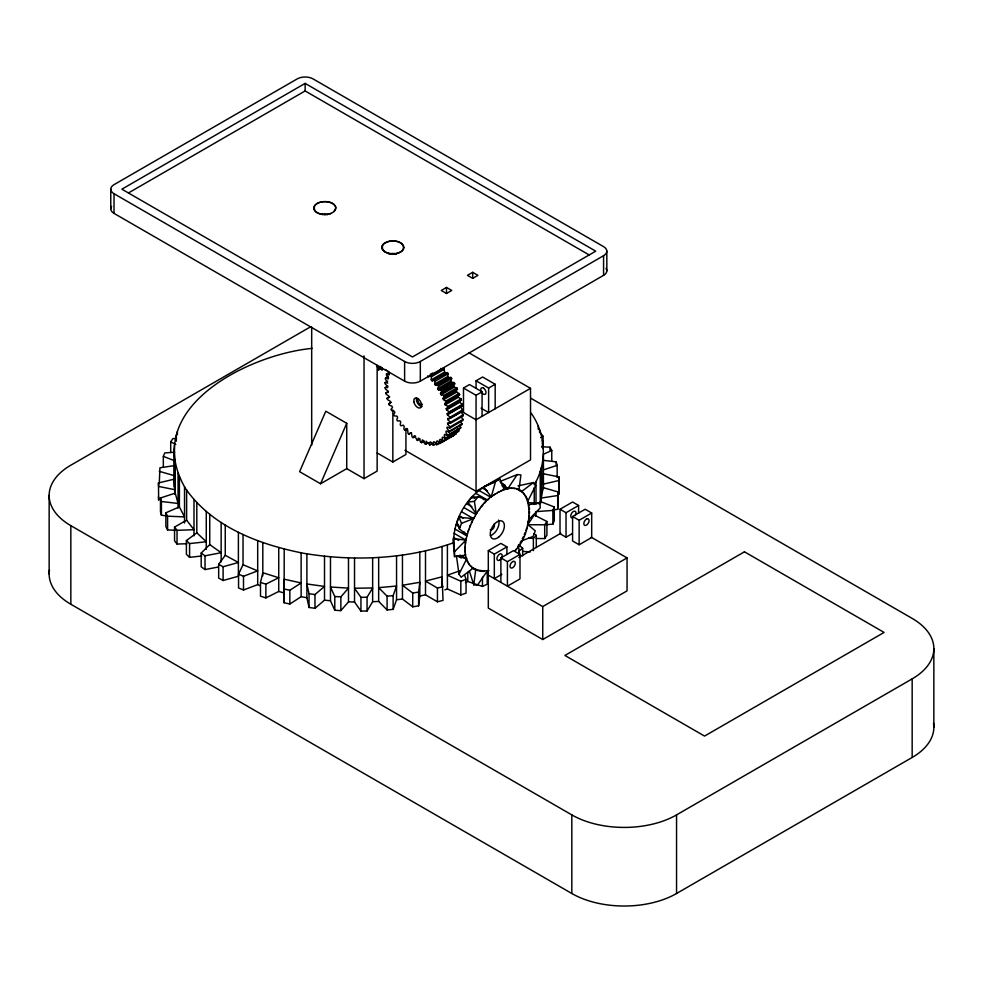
<?xml version="1.0" encoding="UTF-8"?>
<svg xmlns="http://www.w3.org/2000/svg" width="983" height="983" viewBox="0 0 983 983"><rect width="100%" height="100%" fill="white"/><g stroke="black" fill="none" stroke-linecap="round" stroke-linejoin="round"><path stroke-width="1.47" d="M405.93 428.367L405.93 454.465L392.844 462.022L377.14 452.954M488.87 570.619C444.906 574.944 471.004 507.867 492.446 495.96C535.686 465.93 537.062 529.972 514.748 551.082L516.124 549.165M465.205 546.315L465.168 548.281M529.468 513.421L529.505 511.455M348.486 557.877L348.486 601.866L340.868 610.627L334.785 610.259L330.472 600.773L324.513 600.183L314.978 608.293L309.031 607.469L306.893 597.738L301.13 596.693L289.838 604.029L284.124 602.751L284.21 548.956M284.124 589.001L284.21 579.196L301.13 582.944L289.838 590.267L284.124 589.001L284.124 602.751M495.506 481.891C468.031 490.48 449.464 522.845 454.502 550.91M387.683 381.109L385.066 382.62L385.041 383.763L387.609 386.454L387.646 387.609L385.176 387.609L385.275 388.813L387.953 391.173L388.125 392.389L385.827 392.868L386.061 394.122L388.813 396.1L389.108 397.353L387.032 398.287L387.4 399.565L390.165 401.15L390.57 402.416L388.764 403.792L389.243 405.082L391.984 406.225L392.512 407.49L390.988 409.284L391.578 410.55L394.244 411.25L394.871 412.491L393.667 414.666L394.355 415.895L396.911 416.128L397.636 417.32L396.763 419.852L397.537 421.019L399.921 420.798L400.732 421.916L400.204 424.754L401.064 425.836L403.251 425.147L404.124 426.18L403.952 429.276L404.873 430.271L407.49 428.76M404.873 430.271L406.815 429.116L407.736 430.05L407.945 433.343L408.891 434.228L410.575 432.643L411.533 433.454L412.086 436.907L413.069 437.656L414.445 435.666L417.333 440.482L418.377 438.123L419.36 438.651L420.601 442.227L421.596 442.669L422.297 439.991L423.268 440.359L424.816 443.898L425.786 444.181L426.131 441.22L429.841 444.992C428.748 440.126 431.672 441.785 432.815 445.127L433.687 445.078C432.127 440.421 434.879 441.072 436.464 444.66L437.263 444.451C435.346 440.138 437.718 439.72 439.782 443.493L440.507 443.112C438.344 439.241 440.151 437.779 442.731 441.625L443.358 441.084C441.06 437.705 442.178 435.334 445.25 439.094L445.766 438.406C443.431 435.543 443.775 432.422 447.29 435.948L447.695 435.125C445.397 432.753 444.943 429.104 448.826 432.237L449.108 431.291L446.909 428.084L447.118 427.101L449.833 428.023L449.981 426.978L447.584 424.005L447.67 422.923L450.288 423.378L450.312 422.248L447.744 419.557L447.707 418.402L450.177 418.389L463.276 410.833L460.437 406.679M450.288 423.378L463.374 415.821L460.855 411.435M450.177 418.389L450.079 417.185L447.4 414.838L447.228 413.622L449.526 413.143L449.292 411.889L446.54 409.899L446.245 408.645L448.322 407.724L447.965 406.434L445.188 404.861L444.783 403.583L446.589 402.219L442.841 398.508L455.94 390.951L457.451 389.17L456.874 387.892L443.775 395.449L441.109 394.761L440.482 393.519L453.568 385.963L454.773 383.775L454.085 382.547L440.998 390.104L438.443 389.87L437.73 388.678L450.816 381.121L451.689 378.59L450.914 377.423L448.518 377.656L447.72 376.538L448.236 373.7L447.388 372.606L432.102 380.863L431.242 379.831L431.402 376.735L430.493 375.739L428.539 376.882L427.617 375.961M447.388 372.606L445.201 373.307L443.579 368.183L429.854 376.133M466.286 538.02L465.893 540.134L453.396 538.573L453.249 541.4L454.539 556.624L465.659 555.149L465.524 553.884M381.809 247.519L382.092 248.785M381.834 247.126L382.117 245.873M403.841 247.642C401.74 257.558 377.472 255.15 383.259 244.189C388.899 238.918 404.21 239.606 403.522 249.043M403.866 247.249L403.583 245.983M465.573 542.235L465.352 544.287M418.598 592.073L419.827 582.292L402.452 585.254L412.725 593.068L418.598 592.073L418.598 605.823L412.725 606.83L402.452 599.016L396.554 599.777L393.126 609.386L387.081 609.939L378.664 601.412L378.664 557.435M418.598 605.823L419.827 596.042L419.827 552.065M487.261 570.963L477.48 585.155L473.757 584.824L475.698 569.857L472.418 567.658M529.309 515.448L529.1 517.5M388.138 376.477L385.52 377.988L385.373 379.033L387.683 383.087L385.066 382.62M460.671 416.448L463.079 419.422L462.919 420.466L449.833 428.023M450.914 377.423L437.816 384.98L435.432 385.213L434.289 380.163M543.169 487.629L541.277 498.037L557.705 495.543L558.356 492.028L543.169 487.629L543.169 457.402M159.271 483.538L159.922 467.797L174.863 465.537M553.22 509.98L557.705 509.305L558.356 492.028M313.737 207.708L313.774 208.654M313.896 206.995L314.29 206.061M335.633 209.182L335.252 210.116M335.805 208.482L335.756 207.524M528.387 521.715L528.768 519.602L540.134 508.051L540.122 503.112L528.068 502.743M260.495 582.452L262.805 572.733L278.73 577.734L265.877 584.135L260.495 582.452L260.495 596.202L265.877 597.897L278.73 591.483L284.21 592.946M467.343 533.708L466.79 535.87L454.871 528.989M499.843 479.004L495.555 481.486L491.279 496.796L483.648 486.99L499.843 479.004L504.168 489.62L505.803 489.129M527.33 526.028L527.883 523.865M389.145 372.262L386.245 374.72L388.457 377.927L388.236 378.91L385.52 377.988M460.732 421.596L461.912 424.668L448.826 432.237M468.719 529.37L468.006 531.545M525.942 530.365L526.667 528.19M437.73 388.678L438.59 386.159L451.689 378.59M393.126 609.386L393.126 595.637L396.554 586.028L378.664 587.662L387.081 596.177L387.081 609.939M464.123 531.84L466.876 535.219L459.393 528.854L461.531 523.325L458.963 517.279L473.523 518.631L474.678 516.554M470.415 525.033L469.542 527.195M524.246 534.715L525.119 532.54M459.393 528.854L456.763 522.796L458.963 517.279M539.188 504.021L540.245 501.477L540.245 471.238M163.325 467.06L163.325 456.358L164.751 452.93L174.593 452.217M545.848 524.676L552.864 524.172L552.864 510.41L554.301 506.982L540.245 501.477M552.864 524.172L554.301 520.732L554.301 506.982M320.556 483.771L346.729 423.304L325.791 411.213L299.606 471.68L320.556 483.771L346.729 468.645L364.042 478.647L377.14 471.09L377.14 365.172M260.139 585.659L257.693 584.627L243.501 590.021L238.55 587.932L238.55 574.183L243.034 564.721L243.034 534.494M459.466 425.307L460.781 427.568L460.376 428.379L447.29 435.948M471.398 522.882L472.418 520.744M472.233 567.621L472.934 568.297L461.162 577.23L459.012 574.195L466.692 558.885L466.212 557.3M523.275 536.865L522.256 538.991M382.326 245.492L383.161 244.325M403.349 249.277L402.502 250.456M440.482 393.519L441.686 391.332L454.773 383.775M367.064 610.996L367.064 597.246L372.643 587.981L354.531 588.252L360.945 597.332L360.945 611.082L367.064 610.996L372.643 601.731L372.643 557.754M519.995 543.181L521.15 541.105L533.142 536.411L535.28 530.881L527.797 524.517M528.461 502.436L527.969 500.863L535.661 485.541L533.499 482.506L521.74 491.439L522.44 492.114M517.193 474.58L507.928 488.576L499.929 481.498L517.193 474.58L520.904 474.912L518.963 489.878L520.191 490.505M534.224 484.742C547.642 462.821 545.909 433.687 530.992 412.946M546.904 521.494L544.705 524.787L527.724 524.738L534.224 514.981L546.904 521.494L546.904 535.256L544.705 538.549L536.214 538.524M517.476 547.224L518.754 545.221M170.71 452.549L170.71 441.846L172.91 438.553L175.748 438.565M477.197 512.512L475.919 514.514L464.001 507.646M479.925 508.653L478.537 510.57M314.757 205.41L315.555 204.575M334.773 210.767L333.987 211.603M238.39 532.258L238.39 576.247L223.104 580.511L218.668 578.078L218.668 564.328L225.254 555.284L225.254 525.057M457.722 428.514L458.852 430.849L458.336 431.537L445.25 439.094M474.396 501.342L476.251 513.863L467.859 502.104L474.396 501.342L478.107 496.722L487.531 500.15L489.141 498.651M467.859 502.104L471.594 497.509L478.107 496.722M442.841 398.508L444.365 396.727L457.451 389.17M481.375 506.835L482.85 505.041M340.868 610.627L340.868 596.878L348.486 588.117L330.472 587.011L334.785 596.497L334.785 610.259M485.934 501.699L484.386 503.345M533.376 550.664L533.376 538.438L536.3 535.33L533.83 533.683M454.539 556.624L454.539 551.684L465.893 540.134L453.986 533.253M218.226 567.044L205.029 569.562L201.183 566.81L201.183 553.06L209.748 544.594L209.748 514.355M383.53 243.993L387.118 241.941M402.145 250.788L400.806 251.795M309.031 593.707L314.978 594.543L324.513 586.421L306.893 583.976L309.031 593.707L309.031 607.469M492.446 495.96L490.787 497.275L478.881 490.406M529.149 505.852L529.014 504.586L540.122 503.112M518.496 544.607L522.649 548.244L519.049 551.107L519.049 554.154M444.783 403.583L459.675 394.662L455.94 390.951M316.305 203.997L317.448 203.309M201.712 555.997L189.584 557.336L186.389 554.326L186.389 540.576L196.809 532.823L196.809 502.596M495.788 493.638L494.117 494.768M443.579 368.183L441.625 369.325L440.703 368.404M305.135 83.395L121.88 189.191L412.467 356.964L595.723 251.169L305.135 83.395L305.135 90.952L589.087 254.892M128.515 192.914L305.135 90.952M446.503 287.441L441.269 290.464L446.503 293.487L451.738 290.464L446.503 287.441L446.503 293.487M472.688 272.328L467.441 275.351L472.688 278.373L477.922 275.351L472.688 272.328L472.688 278.373M377.865 369.915L381.379 368.453M114.028 193.725L404.615 361.498A11.108 6.414 0 0 0 420.319 361.498L603.574 255.703A11.108 6.414 0 0 0 603.574 246.635L312.987 78.861A11.108 6.414 0 0 0 297.284 78.861L114.028 184.657A11.108 6.414 0 0 0 114.028 193.725L114.028 213.385L404.615 381.146A11.108 6.414 0 0 0 420.319 381.146L603.574 275.351A11.108 6.414 0 0 0 605.983 268.359M385.176 387.609L387.794 386.098M385.827 392.868L388.457 391.357M387.032 398.287L389.661 396.776M430.235 374.449L432.852 372.938M431.402 376.735L444.488 369.178M388.764 403.792L391.381 402.28M431.242 379.831L444.328 372.274M432.102 380.863L445.201 373.307M435.15 381.257L448.236 373.7M434.621 384.095L447.72 376.538M435.432 385.213L448.518 377.656M438.443 389.87L451.541 382.313L454.085 382.547M441.109 394.761L454.195 387.204L456.874 387.892M463.497 412.528L463.497 388.039L469.518 384.562L482.075 391.824L482.075 416.3M476.055 388.432L476.055 380.79L482.604 377.005L495.174 384.267L495.174 408.744M443.37 399.774L456.456 392.217M446.11 400.929L459.196 393.372M446.589 402.219L459.675 394.662M445.188 404.861L458.287 397.304L461.052 398.877L461.408 400.167L448.322 407.724M447.965 406.434L461.052 398.877M446.245 408.645L461.408 400.167M446.54 409.899L459.626 402.342L462.379 404.332L462.612 405.586L449.526 413.143M408.891 434.228L411.508 432.717M463.497 388.039L476.055 395.289L482.075 391.824M476.055 380.79L488.625 388.039L495.174 384.267M449.292 411.889L462.379 404.332M447.228 413.622L456.395 408.326M447.4 414.838L460.486 407.269M413.069 437.656L415.686 436.145M450.079 417.185L463.165 409.628M447.744 419.557L460.843 412M417.333 440.482L419.95 438.971M447.584 424.005L463.398 414.691M421.596 442.669L424.214 441.158M449.981 426.978L463.079 419.422M425.786 444.181L428.404 442.669M449.108 431.291L462.194 423.734M429.841 444.992L432.459 443.48M447.695 435.125L460.781 427.568M404.947 450.263L476.055 491.328L530.513 459.884L530.513 388.346L476.055 419.778L461.445 411.349M433.687 445.078L436.305 443.566M445.766 438.406L458.852 430.849M436.464 444.66L443.001 440.888M445.618 439.376L450.361 436.894M437.263 444.451L439.88 442.94M442.497 441.428L456.444 433.528L442.731 441.625M439.782 443.493L453.593 435.555L452.868 435.936M591.201 537.197L627.056 557.902L627.056 590.869L542.751 639.54L488.305 608.096L488.305 550.652L500.875 543.39L506.896 546.867L506.896 554.523M572.339 533.572L566.036 537.209L560.015 533.732L560.015 509.243L572.585 501.994L578.606 505.471L578.606 513.114M488.305 550.652L494.326 554.129L506.896 546.867M560.015 509.243L566.036 512.721L578.606 505.471M500.875 582.391L500.875 557.902L513.433 550.652L519.982 554.424L519.982 578.913L507.412 586.175L507.412 561.686L519.982 554.424M572.585 516.505L585.155 509.243L591.692 513.028L591.692 537.504L579.134 544.766L572.585 540.982L572.585 516.505L579.134 520.277L591.692 513.028M518.852 557.496L560.752 533.314M501.858 574.256L494.326 578.618L494.326 554.129M488.305 575.141L542.751 606.572L627.056 557.902M311.218 326.651A74.044 42.748 0 0 0 306.45 329.17L70.837 465.192A74.044 42.748 0 0 0 70.837 525.659L571.823 814.895A74.044 42.748 0 0 0 676.55 814.895L912.163 678.872A74.044 42.748 0 0 0 912.163 618.405L530.771 398.213M49.506 569.833A74.044 42.748 0 0 0 70.837 604.25L571.823 893.498A74.044 42.748 0 0 0 676.55 893.498L912.163 757.463A74.044 42.748 0 0 0 933.494 723.046M499.167 491.709L497.484 492.643M186.93 543.722L177.038 544.054L174.556 540.822L174.556 527.072L186.623 520.179L186.623 489.939M540.662 437.656L543.071 436.268L540.589 433.048M400.302 252.053L398.557 252.84M465.438 582.587L467.785 581.481L482.456 586.433L487.224 584.209L487.224 570.459M483.648 486.99L495.555 481.486M502.51 490.198L500.839 490.922M318.431 202.879L319.831 202.375M331.111 213.299L329.698 213.803M176.068 530.292L167.589 529.935L165.857 526.556L165.857 512.794L179.398 506.872L179.398 476.644M543.636 454.109L551.758 450.546L550.025 447.154L541.559 446.798M380.765 366.622L376.931 366.622M461.531 523.325L473.523 518.631L461.617 511.762M238.55 574.183L243.501 576.259L257.693 570.877L243.034 564.721M453.016 542.985C405.365 559.388 353.462 561.612 303.956 553.343C259.426 544.668 212.193 527.121 185.394 488.342C139.242 408.744 247.888 354.445 312.275 348.351M460.044 570.742L447.4 575.202L460.83 581.223L466.053 579.38L464.676 575.252M444.82 589.874L447.4 588.964L460.83 594.973L466.053 593.13L466.053 579.38M165.967 515.78L161.421 515.239L160.475 511.75L160.475 497.988L175.232 493.134L175.232 462.907M543.734 469.776L557.152 465.352L556.194 461.863L542.579 460.241M387.72 241.757L389.747 241.265M397.955 253.012L395.916 253.503M218.668 564.328L223.104 566.761L238.39 562.485L225.254 555.284M443.038 586.618L437.447 588.055L425.504 581.088L442.055 576.824L443.038 600.38L437.447 601.805L425.504 594.838L419.827 596.042M320.974 202.105L322.559 201.834M328.555 214.073L326.97 214.343M158.484 482.911L174.212 479.2L174.679 489.657L158.632 486.438L158.484 482.911L158.632 500.187L158.484 496.661M542.935 473.683L558.983 476.902L559.143 480.441L543.415 484.14L543.071 476.669M517.992 485.897L533.499 482.506M460.327 406.053L462.612 405.586M509.01 488.49L507.412 488.772L502.116 485.713M201.183 553.06L205.029 555.813L221.15 552.716L209.748 544.594M385.127 369.682L385.963 369.571M390.411 241.179L392.598 241.019M395.252 253.589L393.065 253.749M186.389 540.576L189.584 543.587L206.27 541.744L196.809 532.823M387.081 596.177L393.126 595.637M378.664 601.412L372.643 601.731M323.788 201.748L325.434 201.724M325.742 214.429L324.095 214.454M552.864 510.41L536.005 511.639L536.005 516.235M512.069 488.318L510.546 488.367M482.592 571.418L484.115 571.369M174.556 527.072L177.038 530.304L193.995 529.726L186.623 520.179M360.945 597.332L367.064 597.246M360.945 611.082L354.531 602.001L348.486 601.866M393.274 241.032L395.461 241.204M392.389 253.737L390.202 253.577M165.857 512.794L167.589 516.186L184.534 516.898L179.398 506.872M334.785 596.497L340.868 596.878M326.675 201.81L328.273 202.043M322.866 214.368L321.269 214.147M528.78 538.07L533.376 538.438M522.661 551.34L530.304 551.942M514.981 488.6L513.544 488.428M479.679 571.135L481.129 571.32M160.475 497.988L161.421 501.477L178.058 503.468L175.232 493.134M471.594 497.509L474.494 497.988M483.181 499.425L487.531 500.15L475.625 493.269M396.112 241.314L398.152 241.806M389.563 253.454L387.523 252.975M329.416 202.314L330.866 202.768M320.114 213.864L318.676 213.409M517.697 489.325L516.358 488.932M476.964 570.41L478.316 570.804M159.271 471.312L174.458 475.711M398.717 242.015L400.474 242.789M386.946 252.766L385.201 251.992M163.325 456.358L174.569 460.769M331.849 203.198L333.04 203.862M317.693 212.979L316.489 212.316M518.004 489.706L521.74 491.439M474.47 569.231L475.698 569.857L471.729 567.56M386.528 373.773C390.411 376.907 389.956 373.257 387.658 370.886M170.71 441.846L175.797 444.451M505.262 485.344L500.63 482.665M468.608 352.602L530.513 388.346M481.08 408.178L488.625 412.528L488.625 388.039M518.692 489.755L521.666 491.549L519.012 490.026M482.198 487.887L487.494 490.947M472.467 496.464L475.121 498M466.63 503.689L471.926 506.749M459.479 516.001L463.448 518.287M456.087 524.664L460.069 526.962M500.875 557.902L507.412 561.686M453.446 537.406L458.742 540.466M460.081 555.063L466.692 558.885L456.407 555.727L459.012 574.195M457.304 555.714L461.273 558.012M400.929 243.071L402.268 244.091M384.746 251.697L383.395 250.69M333.802 204.427L334.662 205.238M315.74 211.75C308.146 201.183 332.5 197.583 335.744 207.094C335.006 216.285 320.212 216.395 314.879 210.94M524.406 494.142L523.447 493.097M470.267 565.606L471.226 566.638M402.588 244.435L403.423 245.603M383.087 250.346L382.24 249.166M456.763 522.796L458.606 525.057M335.129 205.902L335.596 206.811M314.4 210.276L313.933 209.367M526.077 496.55L525.266 495.309M468.596 563.185L469.407 564.426M450.816 381.121L451.541 382.313M437.816 384.98L438.59 386.159M379.475 366.671L381.564 369.977L382.436 369.94L382.19 367.691M453.568 385.963L454.195 387.204M440.998 390.104L441.686 391.332M527.441 499.327L526.777 497.914M467.232 560.408L467.883 561.821M443.775 395.449L444.365 396.727M457.869 396.026L458.287 397.304M469.395 571.012L473.757 584.824M459.344 401.089L459.626 402.342M518.422 545.872L520.068 557.005M465.18 550.21L465.328 552.065M453.396 538.573L454.539 551.684M378.59 366.671L378.762 369.964M529.346 507.67L529.481 509.526M933.85 648.645L933.85 727.236M912.163 678.872L912.163 757.463M676.55 814.895L676.55 893.498M606.83 251.169L606.83 270.817M603.574 255.703L603.574 275.351M579.134 520.277L579.134 544.766M571.823 814.895L571.823 893.498M566.036 512.721L566.036 537.209M559.143 480.441L559.143 494.191L558.983 476.902M557.705 495.543L557.705 509.305M557.152 465.352L557.152 477.578M556.194 461.863L556.194 464.922M551.758 450.546L551.758 461.248M550.025 447.154L550.025 450.214M544.705 524.787L544.705 538.549M543.415 453.913L543.415 488.735M543.071 436.268L543.071 448.494M542.935 443.456L542.935 447.99M542.751 606.572L542.751 639.54M542.395 439.979L542.395 447.535M541.277 467.81L541.277 502.62M539.556 429.645L539.556 432.667M538.229 426.241L538.229 429.264M536.3 535.33L536.3 547.556M536.005 481.412L536.005 504.082M534.224 487.765L534.224 504.39M527.724 521.715L527.724 524.738M522.649 548.244L522.649 555.886M482.456 577.267L482.456 586.433M476.055 395.289L476.055 491.328M467.785 572.315L467.785 581.481M460.83 581.223L460.83 594.973M447.4 544.975L447.4 588.964M442.055 546.597L442.055 586.003M437.447 588.055L437.447 601.805M425.504 550.849L425.504 594.838M420.319 361.498L420.319 381.146M412.725 593.068L412.725 606.83M404.615 361.498L404.615 381.146M402.452 555.026L402.452 599.016M396.554 555.8L396.554 599.777M392.844 409.825L392.844 462.022M364.042 355.846L364.042 478.647M354.531 558.025L354.531 602.001M346.729 423.304L346.729 468.645M330.472 556.783L330.472 600.773M324.513 556.194L324.513 600.183M314.978 594.543L314.978 608.293M311.685 327.142L311.685 445.348M306.893 553.748L306.893 597.738M301.13 552.716L301.13 596.693M289.838 590.267L289.838 604.029M278.73 547.494L278.73 591.483M265.877 584.135L265.877 597.897M262.805 542.505L262.805 575.792M257.693 540.638L257.693 584.627M243.501 576.259L243.501 590.021M223.104 566.761L223.104 580.511M221.15 522.489L221.15 561.895M206.27 511.516L206.27 549.386M205.029 555.813L205.029 569.562M193.995 499.499L193.995 535.846M189.584 543.587L189.584 557.336M184.534 486.671L184.534 523.017M178.058 473.241L178.058 508.051M177.382 431.648L177.382 434.67M177.038 530.304L177.038 544.054M176.35 435.076L176.35 441.121M174.679 459.43L174.679 494.24M174.458 445.483L174.458 480.294M174.212 448.973L174.212 486.843M167.589 516.186L167.589 529.935M161.421 501.477L161.421 515.239M110.772 189.191L110.772 208.851M70.837 525.659L70.837 604.25M49.15 495.432L49.15 574.023M114.028 213.385A11.108 6.414 0 0 1 111.62 206.393M389.17 254.339A5.185 2.998 0 0 1 396.505 254.339M322.178 214.564A5.185 2.998 0 0 1 327.364 214.564M422.395 404.234A3.514 2.027 60 0 1 418.967 403.153A3.514 2.027 60 0 1 418.193 398.754M422.1 406.557A5.554 3.207 60 0 1 417.763 403.497A5.554 3.207 60 0 1 416.559 397.955M572.696 517.844A3.699 2.138 -60 0 1 571 514.625A3.699 2.138 -60 0 1 574.883 511.197A3.699 2.138 -60 0 1 575.227 515.608M494.117 524.086A3.514 2.027 -60 0 1 493.478 528.178A3.514 2.027 -60 0 1 490.21 529.812M498.59 520.081A10.002 5.775 -60 0 1 497.287 529.063A10.002 5.775 -60 0 1 490.394 535.637M586.667 518.963L585.979 519.393A3.699 2.138 -60 0 0 584.332 525.082A3.699 2.138 -60 0 0 588.743 522.256A3.699 2.138 -60 0 0 586.667 518.963M744.45 551.807L564.906 655.464L704.553 736.083L884.086 632.425L744.45 551.807M513.126 561.453L512.45 561.809A3.699 2.138 -60 0 0 510.374 567.51A3.699 2.138 -60 0 0 514.785 565.237A3.699 2.138 -60 0 0 513.126 561.453M483.587 388.162L482.911 387.818A3.699 2.138 60 0 0 481.265 391.59A3.699 2.138 60 0 0 485.663 393.864A3.699 2.138 60 0 0 483.587 388.162M413.843 401.764A5.554 3.207 60 0 0 420.331 407.884A5.554 3.207 60 0 0 418.869 399.368A5.554 3.207 60 0 0 413.843 401.764M500.249 559.683A3.699 2.138 -60 0 0 501.416 553.945A3.699 2.138 -60 0 0 497.042 557.828A3.699 2.138 -60 0 0 500.249 559.683M498.7 537.087A10.002 5.775 -60 0 0 502.657 521.42A10.002 5.775 -60 0 0 490.64 531.09A10.002 5.775 -60 0 0 498.7 537.087"/></g></svg>
